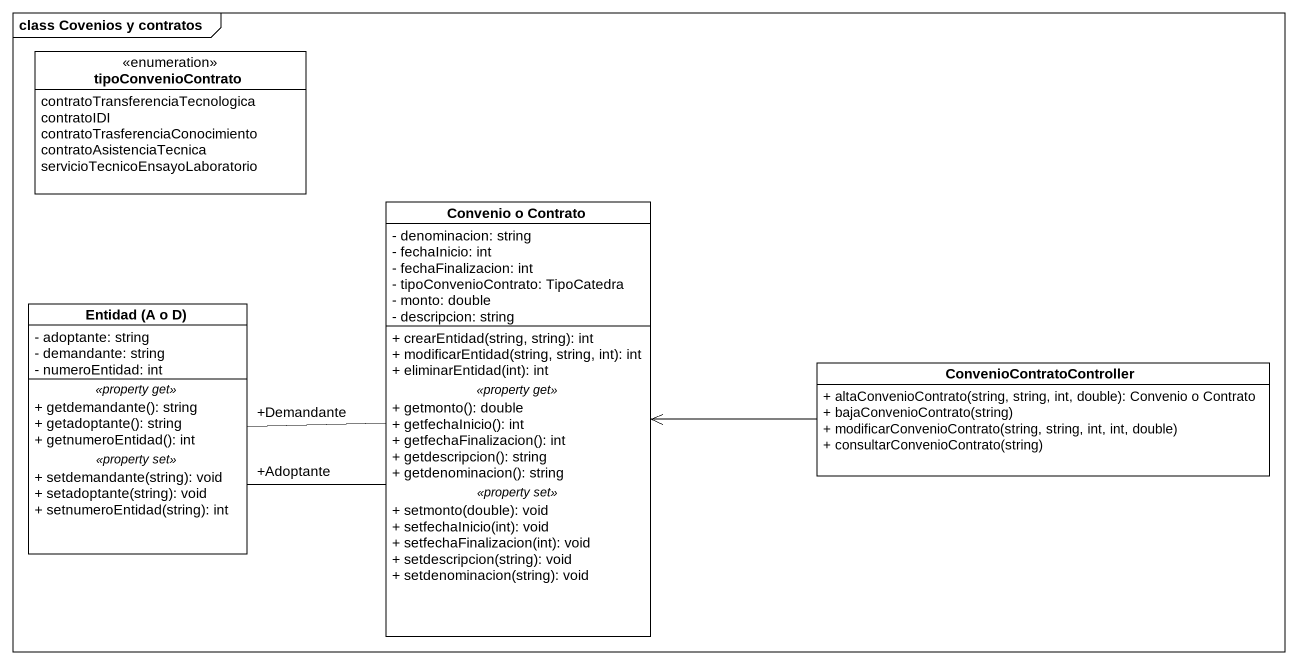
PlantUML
@startuml
mainframe class Covenios y contratos
hide circle
hide empty members
skinparam classAttributeIconSize 0
enum tipoConvenioContrato {
  contratoTransferenciaTecnologica
  contratoIDI
  contratoTrasferenciaConocimiento
  contratoAsistenciaTecnica
  servicioTecnicoEnsayoLaboratorio
}
class "Convenio o Contrato" as Convenio_o_Contrato {
  - denominacion: string
  - fechaInicio: int
  - fechaFinalizacion: int
  - tipoConvenioContrato: TipoCatedra
  - monto: double
  - descripcion: string
  --
  + crearEntidad(string, string): int
  + modificarEntidad(string, string, int): int
  + eliminarEntidad(int): int
  .. <<property get>> ..
  + getmonto(): double
  + getfechaInicio(): int
  + getfechaFinalizacion(): int
  + getdescripcion(): string
  + getdenominacion(): string
  .. <<property set>> ..
  + setmonto(double): void
  + setfechaInicio(int): void
  + setfechaFinalizacion(int): void
  + setdescripcion(string): void
  + setdenominacion(string): void
}
class "Entidad (A o D)" as Entidad_A_o_D {
  - adoptante: string
  - demandante: string
  - numeroEntidad: int
  .. <<property get>> ..
  + getdemandante(): string
  + getadoptante(): string
  + getnumeroEntidad(): int
  .. <<property set>> ..
  + setdemandante(string): void
  + setadoptante(string): void
  + setnumeroEntidad(string): int
}
class ConvenioContratoController {
  + altaConvenioContrato(string, string, int, double): Convenio o Contrato
  + bajaConvenioContrato(string)
  + modificarConvenioContrato(string, string, int, int, double)
  + consultarConvenioContrato(string)
}
Convenio_o_Contrato -left- "+Adoptante" Entidad_A_o_D
Entidad_A_o_D "+Demandante" -right- Convenio_o_Contrato
ConvenioContratoController -left-> Convenio_o_Contrato
@enduml
